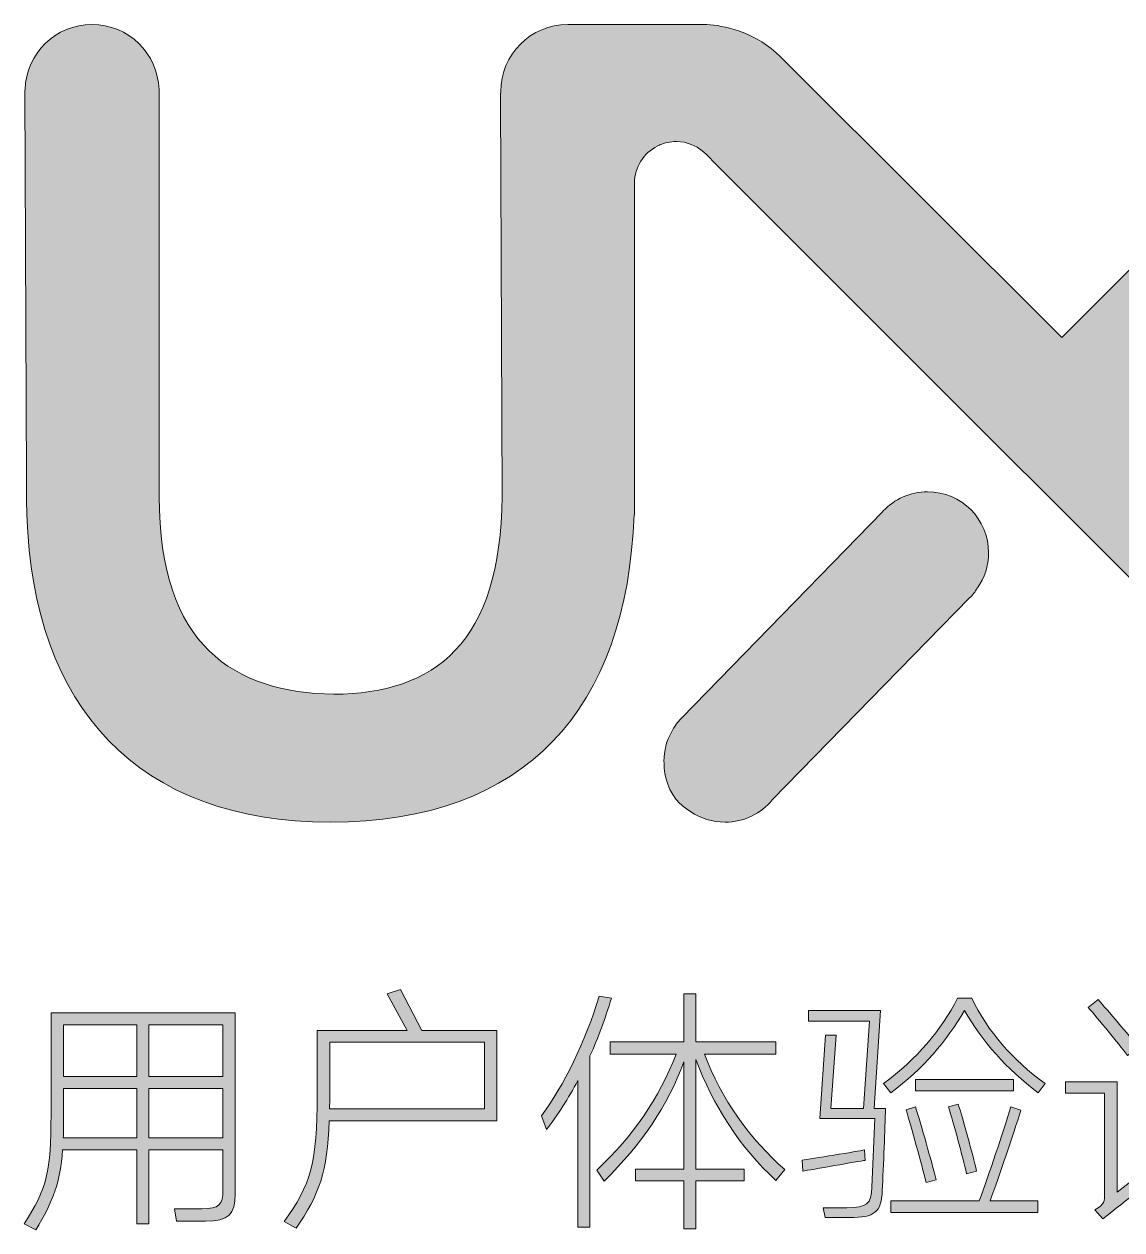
# Model space of a CAD drawing. Extents: x 96704 to 336282, y 34580 to 122302.
# Drawn here: x 206304 to 207234, y 65576 to 66597 of the extents above; entities that cross this region are included whole.
import ezdxf

# ---------------------------------------------------------------- set-up
doc = ezdxf.new("R2010")
doc.units = 0
doc.header["$LTSCALE"] = 1000
doc.header["$MEASUREMENT"] = 0
doc.layers.add('_U+56FE_U+5C42 1', color=7, linetype='Continuous')

# ---------------------------------------------------------------- blocks, each defined once
blk = doc.blocks.new('block 3')
at = {"layer": '_U+56FE_U+5C42 1'}
h = blk.add_hatch(color=251, dxfattribs=at)
h.dxf.hatch_style = 2
edge = h.paths.add_edge_path()
edge.add_spline(control_points=[(89.717, -160.533), (89.717, -160.533), (92.004, -160.533), (92.004, -160.533), (92.004, -160.533), (92.004, -163.29), (92.004, -163.29), (92.004, -163.29), (86.888, -163.29), (86.888, -163.29), (86.832, -164.828), (86.585, -165.545), (85.876, -166.565), (85.876, -166.565), (85.509, -166.358), (85.509, -166.358), (86.33, -165.242), (86.521, -164.541), (86.521, -162.493), (86.521, -162.493), (86.521, -160.533), (86.521, -160.533), (86.521, -160.533), (89.262, -160.533), (89.262, -160.533), (89.262, -160.533), (88.657, -159.409), (88.657, -159.409), (88.657, -159.409), (89.063, -159.282), (89.063, -159.282), (89.063, -159.282), (89.717, -160.533), (89.717, -160.533)], knot_values=[0, 0, 0, 0, 1, 1, 1, 2, 2, 2, 3, 3, 3, 4, 4, 4, 5, 5, 5, 6, 6, 6, 7, 7, 7, 8, 8, 8, 9, 9, 9, 10, 10, 10, 11, 11, 11, 11], degree=3, periodic=0)
edge = h.paths.add_edge_path()
edge.add_spline(control_points=[(86.896, -162.923), (86.896, -162.923), (91.621, -162.923), (91.621, -162.923), (91.621, -162.923), (91.621, -160.883), (91.621, -160.883), (91.621, -160.883), (86.904, -160.883), (86.904, -160.883), (86.904, -160.883), (86.904, -162.413), (86.904, -162.413), (86.904, -162.597), (86.904, -162.764), (86.896, -162.923)], knot_values=[0, 0, 0, 0, 1, 1, 1, 2, 2, 2, 3, 3, 3, 4, 4, 4, 5, 5, 5, 5], degree=3, periodic=0)
h = blk.add_hatch(color=251, dxfattribs=at)
h.dxf.hatch_style = 2
edge = h.paths.add_edge_path()
edge.add_spline(control_points=[(94.474, -162.055), (94.179, -162.605), (93.86, -163.107), (93.518, -163.545), (93.518, -163.545), (93.359, -163.13), (93.359, -163.13), (94.044, -162.23), (94.713, -160.851), (95.12, -159.481), (95.12, -159.481), (95.494, -159.545), (95.494, -159.545), (95.311, -160.15), (95.096, -160.748), (94.841, -161.306), (94.841, -161.306), (94.841, -166.525), (94.841, -166.525), (94.841, -166.525), (94.474, -166.525), (94.474, -166.525), (94.474, -166.525), (94.474, -162.055), (94.474, -162.055)], knot_values=[0, 0, 0, 0, 1, 1, 1, 2, 2, 2, 3, 3, 3, 4, 4, 4, 5, 5, 5, 6, 6, 6, 7, 7, 7, 8, 8, 8, 8], degree=3, periodic=0)
edge = h.paths.add_edge_path()
edge.add_spline(control_points=[(97.709, -165.115), (97.709, -165.115), (96.227, -165.115), (96.227, -165.115), (96.227, -165.115), (96.227, -164.764), (96.227, -164.764), (96.227, -164.764), (97.709, -164.764), (97.709, -164.764), (97.709, -164.764), (97.709, -161.481), (97.709, -161.481), (97.199, -162.844), (96.442, -163.975), (95.271, -165.123), (95.271, -165.123), (95.048, -164.788), (95.048, -164.788), (96.187, -163.728), (96.936, -162.612), (97.47, -161.25), (97.47, -161.25), (95.462, -161.25), (95.462, -161.25), (95.462, -161.25), (95.462, -160.875), (95.462, -160.875), (95.462, -160.875), (97.709, -160.875), (97.709, -160.875), (97.709, -160.875), (97.709, -159.409), (97.709, -159.409), (97.709, -159.409), (98.076, -159.409), (98.076, -159.409), (98.076, -159.409), (98.076, -160.875), (98.076, -160.875), (98.076, -160.875), (100.514, -160.875), (100.514, -160.875), (100.514, -160.875), (100.514, -161.25), (100.514, -161.25), (100.514, -161.25), (98.331, -161.25), (98.331, -161.25), (98.849, -162.612), (99.709, -163.832), (100.785, -164.772), (100.785, -164.772), (100.514, -165.107), (100.514, -165.107), (99.43, -164.111), (98.57, -162.78), (98.076, -161.409), (98.076, -161.409), (98.076, -164.764), (98.076, -164.764), (98.076, -164.764), (99.542, -164.764), (99.542, -164.764), (99.542, -164.764), (99.542, -165.115), (99.542, -165.115), (99.542, -165.115), (98.076, -165.115), (98.076, -165.115), (98.076, -165.115), (98.076, -166.581), (98.076, -166.581), (98.076, -166.581), (97.709, -166.581), (97.709, -166.581), (97.709, -166.581), (97.709, -165.115), (97.709, -165.115)], knot_values=[0, 0, 0, 0, 1, 1, 1, 2, 2, 2, 3, 3, 3, 4, 4, 4, 5, 5, 5, 6, 6, 6, 7, 7, 7, 8, 8, 8, 9, 9, 9, 10, 10, 10, 11, 11, 11, 12, 12, 12, 13, 13, 13, 14, 14, 14, 15, 15, 15, 16, 16, 16, 17, 17, 17, 18, 18, 18, 19, 19, 19, 20, 20, 20, 21, 21, 21, 22, 22, 22, 23, 23, 23, 24, 24, 24, 25, 25, 25, 26, 26, 26, 26], degree=3, periodic=0)
h = blk.add_hatch(color=251, dxfattribs=at)
h.dxf.hatch_style = 2
edge = h.paths.add_edge_path()
edge.add_spline(control_points=[(101.335, -164.82), (101.335, -164.82), (101.319, -164.485), (101.319, -164.485), (101.558, -164.453), (103.017, -164.214), (103.216, -164.174), (103.216, -164.174), (103.232, -164.493), (103.232, -164.493), (103.056, -164.517), (101.566, -164.78), (101.335, -164.82)], knot_values=[0, 0, 0, 0, 1, 1, 1, 2, 2, 2, 3, 3, 3, 4, 4, 4, 4], degree=3, periodic=0)
edge = h.paths.add_edge_path()
edge.add_spline(control_points=[(102.682, -165.935), (103.28, -165.935), (103.431, -165.824), (103.439, -165.306), (103.439, -165.306), (103.527, -163.218), (103.527, -163.218), (103.527, -163.218), (101.853, -163.218), (101.853, -163.218), (101.853, -163.218), (102.028, -160.676), (102.028, -160.676), (102.028, -160.676), (102.347, -160.676), (102.347, -160.676), (102.347, -160.676), (102.188, -162.907), (102.188, -162.907), (102.188, -162.907), (103.184, -162.907), (103.184, -162.907), (103.184, -162.907), (103.367, -160.246), (103.367, -160.246), (103.367, -160.246), (101.503, -160.246), (101.503, -160.246), (101.503, -160.246), (101.503, -159.919), (101.503, -159.919), (101.503, -159.919), (103.702, -159.919), (103.702, -159.919), (103.702, -159.919), (103.511, -162.907), (103.511, -162.907), (103.511, -162.907), (103.861, -162.907), (103.861, -162.907), (103.837, -163.505), (103.797, -164.652), (103.758, -165.417), (103.734, -166.079), (103.519, -166.238), (102.77, -166.238), (102.77, -166.238), (102.013, -166.238), (102.013, -166.238), (102.013, -166.238), (101.957, -165.935), (101.957, -165.935), (101.957, -165.935), (102.682, -165.935), (102.682, -165.935)], knot_values=[0, 0, 0, 0, 1, 1, 1, 2, 2, 2, 3, 3, 3, 4, 4, 4, 5, 5, 5, 6, 6, 6, 7, 7, 7, 8, 8, 8, 9, 9, 9, 10, 10, 10, 11, 11, 11, 12, 12, 12, 13, 13, 13, 14, 14, 14, 15, 15, 15, 16, 16, 16, 17, 17, 17, 18, 18, 18, 18], degree=3, periodic=0)
edge = h.paths.add_edge_path()
edge.add_spline(control_points=[(106.268, -159.919), (105.718, -160.86), (105.009, -161.688), (104.021, -162.429), (104.021, -162.429), (103.797, -162.15), (103.797, -162.15), (104.817, -161.393), (105.559, -160.525), (106.053, -159.545), (106.053, -159.545), (106.491, -159.545), (106.491, -159.545), (106.977, -160.565), (107.726, -161.417), (108.73, -162.15), (108.73, -162.15), (108.515, -162.429), (108.515, -162.429), (107.535, -161.696), (106.818, -160.867), (106.268, -159.919)], knot_values=[0, 0, 0, 0, 1, 1, 1, 2, 2, 2, 3, 3, 3, 4, 4, 4, 5, 5, 5, 6, 6, 6, 7, 7, 7, 7], degree=3, periodic=0)
edge = h.paths.add_edge_path()
edge.add_spline(control_points=[(107.049, -165.728), (107.049, -165.728), (108.507, -165.728), (108.507, -165.728), (108.507, -165.728), (108.507, -166.087), (108.507, -166.087), (108.507, -166.087), (104.021, -166.087), (104.021, -166.087), (104.021, -166.087), (104.021, -165.728), (104.021, -165.728), (104.021, -165.728), (106.714, -165.728), (106.714, -165.728), (107.017, -164.907), (107.431, -163.688), (107.678, -162.859), (107.678, -162.859), (107.989, -162.955), (107.989, -162.955), (107.742, -163.72), (107.336, -164.947), (107.049, -165.728)], knot_values=[0, 0, 0, 0, 1, 1, 1, 2, 2, 2, 3, 3, 3, 4, 4, 4, 5, 5, 5, 6, 6, 6, 7, 7, 7, 8, 8, 8, 8], degree=3, periodic=0)
edge = h.paths.add_edge_path()
edge.add_spline(control_points=[(104.483, -162.947), (104.483, -162.947), (104.77, -162.859), (104.77, -162.859), (104.945, -163.409), (105.256, -164.501), (105.399, -165.083), (105.399, -165.083), (105.096, -165.17), (105.096, -165.17), (104.953, -164.581), (104.642, -163.489), (104.483, -162.947)], knot_values=[0, 0, 0, 0, 1, 1, 1, 2, 2, 2, 3, 3, 3, 4, 4, 4, 4], degree=3, periodic=0)
h.paths.add_polyline_path([(104.77, -162.373), (104.77, -162.023), (107.766, -162.023), (107.766, -162.373)])
edge = h.paths.add_edge_path()
edge.add_spline(control_points=[(105.774, -162.859), (105.774, -162.859), (106.077, -162.78), (106.077, -162.78), (106.236, -163.266), (106.507, -164.278), (106.634, -164.82), (106.634, -164.82), (106.331, -164.899), (106.331, -164.899), (106.204, -164.358), (105.941, -163.369), (105.774, -162.859)], knot_values=[0, 0, 0, 0, 1, 1, 1, 2, 2, 2, 3, 3, 3, 4, 4, 4, 4], degree=3, periodic=0)
h = blk.add_hatch(color=251, dxfattribs=at)
h.dxf.hatch_style = 2
edge = h.paths.add_edge_path()
edge.add_spline(control_points=[(110.491, -166.278), (110.491, -166.278), (110.244, -165.999), (110.244, -165.999), (110.539, -165.848), (110.539, -165.704), (110.539, -165.537), (110.539, -165.537), (110.539, -162.445), (110.539, -162.445), (110.539, -162.445), (109.344, -162.445), (109.344, -162.445), (109.344, -162.445), (109.344, -162.095), (109.344, -162.095), (109.344, -162.095), (110.922, -162.095), (110.922, -162.095), (110.922, -162.095), (110.922, -165.465), (110.922, -165.465), (110.922, -165.465), (112.069, -164.565), (112.069, -164.565), (112.069, -164.565), (112.228, -164.899), (112.228, -164.899), (112.053, -165.035), (111.185, -165.72), (110.491, -166.278)], knot_values=[0, 0, 0, 0, 1, 1, 1, 2, 2, 2, 3, 3, 3, 4, 4, 4, 5, 5, 5, 6, 6, 6, 7, 7, 7, 8, 8, 8, 9, 9, 9, 10, 10, 10, 10], degree=3, periodic=0)
edge = h.paths.add_edge_path()
edge.add_spline(control_points=[(110.037, -159.824), (110.037, -159.824), (110.34, -159.584), (110.34, -159.584), (110.651, -159.927), (111.256, -160.644), (111.567, -161.035), (111.567, -161.035), (111.24, -161.29), (111.24, -161.29), (110.954, -160.907), (110.348, -160.182), (110.037, -159.824)], knot_values=[0, 0, 0, 0, 1, 1, 1, 2, 2, 2, 3, 3, 3, 4, 4, 4, 4], degree=3, periodic=0)
edge = h.paths.add_edge_path()
edge.add_spline(control_points=[(115.814, -162.732), (115.814, -162.732), (115.814, -163.075), (115.814, -163.075), (115.527, -163.84), (115.073, -164.501), (114.38, -165.075), (114.954, -165.473), (115.679, -165.808), (116.587, -166.119), (116.587, -166.119), (116.428, -166.485), (116.428, -166.485), (115.48, -166.143), (114.707, -165.752), (114.077, -165.298), (113.448, -165.752), (112.651, -166.151), (111.647, -166.517), (111.647, -166.517), (111.44, -166.174), (111.44, -166.174), (112.396, -165.84), (113.169, -165.473), (113.774, -165.059), (113.145, -164.533), (112.691, -163.927), (112.38, -163.218), (112.38, -163.218), (112.635, -163.067), (112.635, -163.067), (112.635, -163.067), (111.934, -163.067), (111.934, -163.067), (111.934, -163.067), (111.934, -162.732), (111.934, -162.732), (111.934, -162.732), (115.814, -162.732), (115.814, -162.732)], knot_values=[0, 0, 0, 0, 1, 1, 1, 2, 2, 2, 3, 3, 3, 4, 4, 4, 5, 5, 5, 6, 6, 6, 7, 7, 7, 8, 8, 8, 9, 9, 9, 10, 10, 10, 11, 11, 11, 12, 12, 12, 13, 13, 13, 13], degree=3, periodic=0)
edge = h.paths.add_edge_path()
edge.add_spline(control_points=[(115.679, -161.983), (115.161, -161.999), (114.97, -161.863), (114.97, -161.37), (114.97, -161.37), (114.97, -160.286), (114.97, -160.286), (114.97, -160.286), (113.185, -160.286), (113.185, -160.286), (113.185, -160.286), (113.185, -160.828), (113.185, -160.828), (113.185, -161.401), (112.882, -161.951), (112.093, -162.445), (112.093, -162.445), (111.83, -162.182), (111.83, -162.182), (112.595, -161.688), (112.818, -161.274), (112.818, -160.668), (112.818, -160.668), (112.818, -159.951), (112.818, -159.951), (112.818, -159.951), (115.344, -159.951), (115.344, -159.951), (115.344, -159.951), (115.344, -161.21), (115.344, -161.21), (115.344, -161.561), (115.464, -161.632), (115.838, -161.632), (115.838, -161.632), (116.555, -161.632), (116.555, -161.632), (116.555, -161.632), (116.516, -161.983), (116.516, -161.983), (116.516, -161.983), (115.679, -161.983), (115.679, -161.983)], knot_values=[0, 0, 0, 0, 1, 1, 1, 2, 2, 2, 3, 3, 3, 4, 4, 4, 5, 5, 5, 6, 6, 6, 7, 7, 7, 8, 8, 8, 9, 9, 9, 10, 10, 10, 11, 11, 11, 12, 12, 12, 13, 13, 13, 14, 14, 14, 14], degree=3, periodic=0)
edge = h.paths.add_edge_path()
edge.add_spline(control_points=[(114.069, -164.844), (114.731, -164.326), (115.153, -163.736), (115.4, -163.067), (115.4, -163.067), (112.723, -163.067), (112.723, -163.067), (113.025, -163.768), (113.456, -164.35), (114.069, -164.844)], knot_values=[0, 0, 0, 0, 1, 1, 1, 2, 2, 2, 3, 3, 3, 3], degree=3, periodic=0)
h = blk.add_hatch(color=251, dxfattribs=at)
h.dxf.hatch_style = 2
edge = h.paths.add_edge_path()
edge.add_spline(control_points=[(82.999, -165.967), (83.541, -165.967), (83.644, -165.848), (83.644, -165.394), (83.644, -165.394), (83.644, -164.174), (83.644, -164.174), (83.644, -164.174), (81.389, -164.174), (81.389, -164.174), (81.389, -164.174), (81.389, -166.429), (81.389, -166.429), (81.389, -166.429), (81.023, -166.429), (81.023, -166.429), (81.023, -166.429), (81.023, -164.174), (81.023, -164.174), (81.023, -164.174), (78.752, -164.174), (78.752, -164.174), (78.688, -165.147), (78.465, -165.752), (77.939, -166.613), (77.939, -166.613), (77.58, -166.429), (77.58, -166.429), (78.29, -165.346), (78.401, -164.82), (78.401, -163.099), (78.401, -163.099), (78.401, -159.991), (78.401, -159.991), (78.401, -159.991), (84.019, -159.991), (84.019, -159.991), (84.019, -159.991), (84.019, -165.513), (84.019, -165.513), (84.019, -166.151), (83.82, -166.342), (83.118, -166.342), (83.118, -166.342), (82.234, -166.342), (82.234, -166.342), (82.234, -166.342), (82.17, -165.967), (82.17, -165.967), (82.17, -165.967), (82.999, -165.967), (82.999, -165.967)], knot_values=[0, 0, 0, 0, 1, 1, 1, 2, 2, 2, 3, 3, 3, 4, 4, 4, 5, 5, 5, 6, 6, 6, 7, 7, 7, 8, 8, 8, 9, 9, 9, 10, 10, 10, 11, 11, 11, 12, 12, 12, 13, 13, 13, 14, 14, 14, 15, 15, 15, 16, 16, 16, 17, 17, 17, 17], degree=3, periodic=0)
edge = h.paths.add_edge_path()
edge.add_spline(control_points=[(78.776, -163.808), (78.776, -163.808), (81.023, -163.808), (81.023, -163.808), (81.023, -163.808), (81.023, -162.302), (81.023, -162.302), (81.023, -162.302), (78.784, -162.302), (78.784, -162.302), (78.784, -162.302), (78.784, -163.226), (78.784, -163.226), (78.784, -163.433), (78.784, -163.632), (78.776, -163.808)], knot_values=[0, 0, 0, 0, 1, 1, 1, 2, 2, 2, 3, 3, 3, 4, 4, 4, 5, 5, 5, 5], degree=3, periodic=0)
h.paths.add_polyline_path([(78.784, -161.935), (81.023, -161.935), (81.023, -160.357), (78.784, -160.357)])
h.paths.add_polyline_path([(81.389, -160.357), (81.389, -161.935), (83.644, -161.935), (83.644, -160.357)])
h.paths.add_polyline_path([(81.389, -163.808), (83.644, -163.808), (83.644, -162.302), (81.389, -162.302)])
at = {"layer": '_U+56FE_U+5C42 1', "lineweight": 0}
for points in [[(78.784, -161.935), (81.023, -161.935), (81.023, -160.357), (78.784, -160.357), (78.784, -161.935)], [(81.389, -160.357), (81.389, -161.935), (83.644, -161.935), (83.644, -160.357), (81.389, -160.357)], [(104.77, -162.373), (104.77, -162.023), (107.766, -162.023), (107.766, -162.373), (104.77, -162.373)], [(81.389, -163.808), (83.644, -163.808), (83.644, -162.302), (81.389, -162.302), (81.389, -163.808)]]:
    blk.add_lwpolyline(points, dxfattribs=at)
for points, knots in [([(89.717, -160.533), (89.717, -160.533), (92.004, -160.533), (92.004, -160.533), (92.004, -160.533), (92.004, -163.29), (92.004, -163.29), (92.004, -163.29), (86.888, -163.29), (86.888, -163.29), (86.832, -164.828), (86.585, -165.545), (85.876, -166.565), (85.876, -166.565), (85.509, -166.358), (85.509, -166.358), (86.33, -165.242), (86.521, -164.541), (86.521, -162.493), (86.521, -162.493), (86.521, -160.533), (86.521, -160.533), (86.521, -160.533), (89.262, -160.533), (89.262, -160.533), (89.262, -160.533), (88.657, -159.409), (88.657, -159.409), (88.657, -159.409), (89.063, -159.282), (89.063, -159.282), (89.063, -159.282), (89.717, -160.533), (89.717, -160.533)], [0, 0, 0, 0, 1, 1, 1, 2, 2, 2, 3, 3, 3, 4, 4, 4, 5, 5, 5, 6, 6, 6, 7, 7, 7, 8, 8, 8, 9, 9, 9, 10, 10, 10, 11, 11, 11, 11]), ([(94.474, -162.055), (94.179, -162.605), (93.86, -163.107), (93.518, -163.545), (93.518, -163.545), (93.359, -163.13), (93.359, -163.13), (94.044, -162.23), (94.713, -160.851), (95.12, -159.481), (95.12, -159.481), (95.494, -159.545), (95.494, -159.545), (95.311, -160.15), (95.096, -160.748), (94.841, -161.306), (94.841, -161.306), (94.841, -166.525), (94.841, -166.525), (94.841, -166.525), (94.474, -166.525), (94.474, -166.525), (94.474, -166.525), (94.474, -162.055), (94.474, -162.055)], [0, 0, 0, 0, 1, 1, 1, 2, 2, 2, 3, 3, 3, 4, 4, 4, 5, 5, 5, 6, 6, 6, 7, 7, 7, 8, 8, 8, 8]), ([(97.709, -165.115), (97.709, -165.115), (96.227, -165.115), (96.227, -165.115), (96.227, -165.115), (96.227, -164.764), (96.227, -164.764), (96.227, -164.764), (97.709, -164.764), (97.709, -164.764), (97.709, -164.764), (97.709, -161.481), (97.709, -161.481), (97.199, -162.844), (96.442, -163.975), (95.271, -165.123), (95.271, -165.123), (95.048, -164.788), (95.048, -164.788), (96.187, -163.728), (96.936, -162.612), (97.47, -161.25), (97.47, -161.25), (95.462, -161.25), (95.462, -161.25), (95.462, -161.25), (95.462, -160.875), (95.462, -160.875), (95.462, -160.875), (97.709, -160.875), (97.709, -160.875), (97.709, -160.875), (97.709, -159.409), (97.709, -159.409), (97.709, -159.409), (98.076, -159.409), (98.076, -159.409), (98.076, -159.409), (98.076, -160.875), (98.076, -160.875), (98.076, -160.875), (100.514, -160.875), (100.514, -160.875), (100.514, -160.875), (100.514, -161.25), (100.514, -161.25), (100.514, -161.25), (98.331, -161.25), (98.331, -161.25), (98.849, -162.612), (99.709, -163.832), (100.785, -164.772), (100.785, -164.772), (100.514, -165.107), (100.514, -165.107), (99.43, -164.111), (98.57, -162.78), (98.076, -161.409), (98.076, -161.409), (98.076, -164.764), (98.076, -164.764), (98.076, -164.764), (99.542, -164.764), (99.542, -164.764), (99.542, -164.764), (99.542, -165.115), (99.542, -165.115), (99.542, -165.115), (98.076, -165.115), (98.076, -165.115), (98.076, -165.115), (98.076, -166.581), (98.076, -166.581), (98.076, -166.581), (97.709, -166.581), (97.709, -166.581), (97.709, -166.581), (97.709, -165.115), (97.709, -165.115)], [0, 0, 0, 0, 1, 1, 1, 2, 2, 2, 3, 3, 3, 4, 4, 4, 5, 5, 5, 6, 6, 6, 7, 7, 7, 8, 8, 8, 9, 9, 9, 10, 10, 10, 11, 11, 11, 12, 12, 12, 13, 13, 13, 14, 14, 14, 15, 15, 15, 16, 16, 16, 17, 17, 17, 18, 18, 18, 19, 19, 19, 20, 20, 20, 21, 21, 21, 22, 22, 22, 23, 23, 23, 24, 24, 24, 25, 25, 25, 26, 26, 26, 26]), ([(106.268, -159.919), (105.718, -160.86), (105.009, -161.688), (104.021, -162.429), (104.021, -162.429), (103.797, -162.15), (103.797, -162.15), (104.817, -161.393), (105.559, -160.525), (106.053, -159.545), (106.053, -159.545), (106.491, -159.545), (106.491, -159.545), (106.977, -160.565), (107.726, -161.417), (108.73, -162.15), (108.73, -162.15), (108.515, -162.429), (108.515, -162.429), (107.535, -161.696), (106.818, -160.867), (106.268, -159.919)], [0, 0, 0, 0, 1, 1, 1, 2, 2, 2, 3, 3, 3, 4, 4, 4, 5, 5, 5, 6, 6, 6, 7, 7, 7, 7]), ([(110.037, -159.824), (110.037, -159.824), (110.34, -159.584), (110.34, -159.584), (110.651, -159.927), (111.256, -160.644), (111.567, -161.035), (111.567, -161.035), (111.24, -161.29), (111.24, -161.29), (110.954, -160.907), (110.348, -160.182), (110.037, -159.824)], [0, 0, 0, 0, 1, 1, 1, 2, 2, 2, 3, 3, 3, 4, 4, 4, 4]), ([(82.999, -165.967), (83.541, -165.967), (83.644, -165.848), (83.644, -165.394), (83.644, -165.394), (83.644, -164.174), (83.644, -164.174), (83.644, -164.174), (81.389, -164.174), (81.389, -164.174), (81.389, -164.174), (81.389, -166.429), (81.389, -166.429), (81.389, -166.429), (81.023, -166.429), (81.023, -166.429), (81.023, -166.429), (81.023, -164.174), (81.023, -164.174), (81.023, -164.174), (78.752, -164.174), (78.752, -164.174), (78.688, -165.147), (78.465, -165.752), (77.939, -166.613), (77.939, -166.613), (77.58, -166.429), (77.58, -166.429), (78.29, -165.346), (78.401, -164.82), (78.401, -163.099), (78.401, -163.099), (78.401, -159.991), (78.401, -159.991), (78.401, -159.991), (84.019, -159.991), (84.019, -159.991), (84.019, -159.991), (84.019, -165.513), (84.019, -165.513), (84.019, -166.151), (83.82, -166.342), (83.118, -166.342), (83.118, -166.342), (82.234, -166.342), (82.234, -166.342), (82.234, -166.342), (82.17, -165.967), (82.17, -165.967), (82.17, -165.967), (82.999, -165.967), (82.999, -165.967)], [0, 0, 0, 0, 1, 1, 1, 2, 2, 2, 3, 3, 3, 4, 4, 4, 5, 5, 5, 6, 6, 6, 7, 7, 7, 8, 8, 8, 9, 9, 9, 10, 10, 10, 11, 11, 11, 12, 12, 12, 13, 13, 13, 14, 14, 14, 15, 15, 15, 16, 16, 16, 17, 17, 17, 17]), ([(102.682, -165.935), (103.28, -165.935), (103.431, -165.824), (103.439, -165.306), (103.439, -165.306), (103.527, -163.218), (103.527, -163.218), (103.527, -163.218), (101.853, -163.218), (101.853, -163.218), (101.853, -163.218), (102.028, -160.676), (102.028, -160.676), (102.028, -160.676), (102.347, -160.676), (102.347, -160.676), (102.347, -160.676), (102.188, -162.907), (102.188, -162.907), (102.188, -162.907), (103.184, -162.907), (103.184, -162.907), (103.184, -162.907), (103.367, -160.246), (103.367, -160.246), (103.367, -160.246), (101.503, -160.246), (101.503, -160.246), (101.503, -160.246), (101.503, -159.919), (101.503, -159.919), (101.503, -159.919), (103.702, -159.919), (103.702, -159.919), (103.702, -159.919), (103.511, -162.907), (103.511, -162.907), (103.511, -162.907), (103.861, -162.907), (103.861, -162.907), (103.837, -163.505), (103.797, -164.652), (103.758, -165.417), (103.734, -166.079), (103.519, -166.238), (102.77, -166.238), (102.77, -166.238), (102.013, -166.238), (102.013, -166.238), (102.013, -166.238), (101.957, -165.935), (101.957, -165.935), (101.957, -165.935), (102.682, -165.935), (102.682, -165.935)], [0, 0, 0, 0, 1, 1, 1, 2, 2, 2, 3, 3, 3, 4, 4, 4, 5, 5, 5, 6, 6, 6, 7, 7, 7, 8, 8, 8, 9, 9, 9, 10, 10, 10, 11, 11, 11, 12, 12, 12, 13, 13, 13, 14, 14, 14, 15, 15, 15, 16, 16, 16, 17, 17, 17, 18, 18, 18, 18]), ([(86.896, -162.923), (86.896, -162.923), (91.621, -162.923), (91.621, -162.923), (91.621, -162.923), (91.621, -160.883), (91.621, -160.883), (91.621, -160.883), (86.904, -160.883), (86.904, -160.883), (86.904, -160.883), (86.904, -162.413), (86.904, -162.413), (86.904, -162.597), (86.904, -162.764), (86.896, -162.923)], [0, 0, 0, 0, 1, 1, 1, 2, 2, 2, 3, 3, 3, 4, 4, 4, 5, 5, 5, 5]), ([(110.491, -166.278), (110.491, -166.278), (110.244, -165.999), (110.244, -165.999), (110.539, -165.848), (110.539, -165.704), (110.539, -165.537), (110.539, -165.537), (110.539, -162.445), (110.539, -162.445), (110.539, -162.445), (109.344, -162.445), (109.344, -162.445), (109.344, -162.445), (109.344, -162.095), (109.344, -162.095), (109.344, -162.095), (110.922, -162.095), (110.922, -162.095), (110.922, -162.095), (110.922, -165.465), (110.922, -165.465), (110.922, -165.465), (112.069, -164.565), (112.069, -164.565), (112.069, -164.565), (112.228, -164.899), (112.228, -164.899), (112.053, -165.035), (111.185, -165.72), (110.491, -166.278)], [0, 0, 0, 0, 1, 1, 1, 2, 2, 2, 3, 3, 3, 4, 4, 4, 5, 5, 5, 6, 6, 6, 7, 7, 7, 8, 8, 8, 9, 9, 9, 10, 10, 10, 10]), ([(78.776, -163.808), (78.776, -163.808), (81.023, -163.808), (81.023, -163.808), (81.023, -163.808), (81.023, -162.302), (81.023, -162.302), (81.023, -162.302), (78.784, -162.302), (78.784, -162.302), (78.784, -162.302), (78.784, -163.226), (78.784, -163.226), (78.784, -163.433), (78.784, -163.632), (78.776, -163.808)], [0, 0, 0, 0, 1, 1, 1, 2, 2, 2, 3, 3, 3, 4, 4, 4, 5, 5, 5, 5]), ([(107.049, -165.728), (107.049, -165.728), (108.507, -165.728), (108.507, -165.728), (108.507, -165.728), (108.507, -166.087), (108.507, -166.087), (108.507, -166.087), (104.021, -166.087), (104.021, -166.087), (104.021, -166.087), (104.021, -165.728), (104.021, -165.728), (104.021, -165.728), (106.714, -165.728), (106.714, -165.728), (107.017, -164.907), (107.431, -163.688), (107.678, -162.859), (107.678, -162.859), (107.989, -162.955), (107.989, -162.955), (107.742, -163.72), (107.336, -164.947), (107.049, -165.728)], [0, 0, 0, 0, 1, 1, 1, 2, 2, 2, 3, 3, 3, 4, 4, 4, 5, 5, 5, 6, 6, 6, 7, 7, 7, 8, 8, 8, 8]), ([(104.483, -162.947), (104.483, -162.947), (104.77, -162.859), (104.77, -162.859), (104.945, -163.409), (105.256, -164.501), (105.399, -165.083), (105.399, -165.083), (105.096, -165.17), (105.096, -165.17), (104.953, -164.581), (104.642, -163.489), (104.483, -162.947)], [0, 0, 0, 0, 1, 1, 1, 2, 2, 2, 3, 3, 3, 4, 4, 4, 4]), ([(105.774, -162.859), (105.774, -162.859), (106.077, -162.78), (106.077, -162.78), (106.236, -163.266), (106.507, -164.278), (106.634, -164.82), (106.634, -164.82), (106.331, -164.899), (106.331, -164.899), (106.204, -164.358), (105.941, -163.369), (105.774, -162.859)], [0, 0, 0, 0, 1, 1, 1, 2, 2, 2, 3, 3, 3, 4, 4, 4, 4]), ([(101.335, -164.82), (101.335, -164.82), (101.319, -164.485), (101.319, -164.485), (101.558, -164.453), (103.017, -164.214), (103.216, -164.174), (103.216, -164.174), (103.232, -164.493), (103.232, -164.493), (103.056, -164.517), (101.566, -164.78), (101.335, -164.82)], [0, 0, 0, 0, 1, 1, 1, 2, 2, 2, 3, 3, 3, 4, 4, 4, 4])]:
    blk.add_open_spline(points, degree=3, knots=knots, dxfattribs=at)

msp = doc.modelspace()

# ---------------------------------------------------------------- hatches: boundary and pattern name
at = {"layer": '_U+56FE_U+5C42 1'}
h = msp.add_hatch(color=256, dxfattribs=at)
h.dxf.hatch_style = 2
edge = h.paths.add_edge_path()
edge.add_spline(control_points=[(207806.6, 66403.9), (207793, 66443.6), (207773.2, 66477.4), (207747, 66505.3), (207720.7, 66533.1), (207688.3, 66554.5), (207649.5, 66569.4), (207611.6, 66584), (207543.7, 66596.7), (207488.2, 66597.3), (207487.9, 66597.3), (207487.6, 66597.3), (207487.2, 66597.3), (207487, 66597.3), (207486.8, 66597.3), (207486.6, 66597.3), (207485.9, 66597.3), (207485.2, 66597.3), (207484.6, 66597.3), (207484.6, 66597.3), (207484.6, 66597.2), (207484.6, 66597.2), (207461.2, 66596.5), (207440, 66587.5), (207423.7, 66573), (207423.2, 66572.7), (207422.7, 66572.4), (207422.3, 66572), (207422.3, 66572), (207420.1, 66569.7), (207420.1, 66569.7), (207419.8, 66569.5), (207419.6, 66569.3), (207419.3, 66569), (207419.3, 66569), (207182.6, 66331.9), (207182.6, 66331.9), (207182.6, 66331.9), (206948.7, 66565.4), (206948.7, 66565.4), (206947.7, 66566.3), (206946.7, 66567.3), (206945.6, 66568.5), (206943.9, 66570.3), (206942.2, 66571.9), (206940.5, 66573.4), (206920, 66591.4), (206896.3, 66596), (206882.2, 66597), (206882.2, 66597), (206880.5, 66597), (206880.5, 66597), (206880.2, 66597), (206880, 66597), (206879.7, 66597), (206879.7, 66597), (206878.2, 66597), (206878.2, 66597), (206876.3, 66597.1), (206875.2, 66597), (206875.2, 66597), (206875.2, 66597), (206875.2, 66597), (206875.2, 66597), (206875.2, 66597), (206764.9, 66597), (206764.9, 66597), (206764.7, 66597), (206764.6, 66597), (206764.5, 66597), (206764.4, 66597), (206764.4, 66597), (206764.4, 66597), (206733, 66597), (206707.6, 66571.6), (206707.6, 66540.2), (206707.6, 66540.1), (206707.6, 66540), (206707.6, 66539.9), (206707.4, 66538.2), (206707.3, 66536.4), (206707.3, 66534.7), (206707.3, 66534.7), (206708.7, 66197.3), (206708.7, 66197.3), (206707.9, 66072.7), (206651.6, 66030.3), (206566.2, 66029.7), (206481.8, 66031.4), (206418.4, 66070.4), (206418.4, 66197.3), (206418.4, 66197.3), (206418.4, 66211.2), (206418.4, 66211.2), (206418.4, 66211.2), (206418.4, 66540.4), (206418.4, 66540.4), (206418.4, 66540.8), (206418.3, 66541.3), (206418.3, 66541.8), (206417.4, 66572.4), (206392.4, 66597), (206361.6, 66597), (206330.8, 66597), (206305.7, 66572.4), (206304.9, 66541.8), (206304.8, 66541.3), (206304.8, 66540.8), (206304.8, 66540.4), (206304.8, 66540.4), (206304.8, 66540.2), (206304.8, 66540.2), (206304.8, 66540.2), (206304.8, 66540.2), (206304.8, 66540.2), (206304.8, 66540.1), (206304.8, 66540.1), (206304.8, 66540.1), (206304.8, 66540.1), (206306.2, 66211.2), (206306.2, 66211.2), (206306.2, 66211.2), (206306.1, 66211.2), (206306.1, 66211.2), (206306.1, 66211.2), (206306.1, 66197.3), (206306.1, 66197.3), (206306.1, 66193.7), (206306.2, 66190.2), (206306.3, 66186.7), (206306.3, 66186.7), (206306.3, 66181.7), (206306.3, 66181.7), (206306.3, 66181.7), (206306.4, 66181.7), (206306.4, 66181.7), (206311.6, 66018.6), (206400.6, 65921.4), (206563.3, 65921.4), (206728.9, 65921.4), (206814.6, 66017.4), (206820.5, 66181.7), (206820.5, 66181.7), (206820.9, 66181.7), (206820.9, 66181.7), (206820.9, 66181.7), (206820.9, 66200.2), (206820.9, 66200.2), (206820.9, 66200.2), (206820.9, 66211.2), (206820.9, 66211.2), (206820.9, 66211.2), (206820.9, 66461.5), (206820.9, 66461.5), (206820.9, 66461.5), (206821, 66461.4), (206821, 66461.4), (206821, 66461.9), (206820.9, 66462.3), (206820.9, 66462.7), (206820.9, 66476.4), (206828.7, 66488.1), (206840.1, 66493.9), (206840.7, 66494.3), (206841.4, 66494.6), (206842.1, 66494.9), (206842.2, 66494.9), (206842.3, 66495), (206842.4, 66495), (206846.4, 66496.8), (206851.1, 66497.9), (206856.5, 66497.9), (206874.5, 66497.9), (206886.2, 66482.3), (206886.2, 66482.3), (206886.2, 66482.3), (207417.3, 65951.2), (207417.3, 65951.2), (207417.9, 65950.7), (207418.5, 65950.3), (207419.1, 65949.9), (207435.4, 65933.3), (207457.7, 65922.8), (207482.5, 65921.6), (207482.5, 65921.6), (207482.5, 65921.4), (207482.5, 65921.4), (207538.2, 65920.6), (207600.9, 65930.8), (207641, 65944.8), (207681.1, 65958.8), (207714.9, 65984), (207742.4, 66012.2), (207770, 66040.4), (207791, 66076), (207805.3, 66118.9), (207819.7, 66161.8), (207826.9, 66212), (207826.9, 66269.5), (207826.9, 66319.4), (207820.1, 66364.2), (207806.6, 66403.9)], knot_values=[0, 0, 0, 0, 1, 1, 1, 2, 2, 2, 3, 3, 3, 4, 4, 4, 5, 5, 5, 6, 6, 6, 7, 7, 7, 8, 8, 8, 9, 9, 9, 10, 10, 10, 11, 11, 11, 12, 12, 12, 13, 13, 13, 14, 14, 14, 15, 15, 15, 16, 16, 16, 17, 17, 17, 18, 18, 18, 19, 19, 19, 20, 20, 20, 21, 21, 21, 22, 22, 22, 23, 23, 23, 24, 24, 24, 25, 25, 25, 26, 26, 26, 27, 27, 27, 28, 28, 28, 29, 29, 29, 30, 30, 30, 31, 31, 31, 32, 32, 32, 33, 33, 33, 34, 34, 34, 35, 35, 35, 36, 36, 36, 37, 37, 37, 38, 38, 38, 39, 39, 39, 40, 40, 40, 41, 41, 41, 42, 42, 42, 43, 43, 43, 44, 44, 44, 45, 45, 45, 46, 46, 46, 47, 47, 47, 48, 48, 48, 49, 49, 49, 50, 50, 50, 51, 51, 51, 52, 52, 52, 53, 53, 53, 54, 54, 54, 55, 55, 55, 56, 56, 56, 57, 57, 57, 58, 58, 58, 59, 59, 59, 60, 60, 60, 61, 61, 61, 62, 62, 62, 63, 63, 63, 64, 64, 64, 65, 65, 65, 66, 66, 66, 67, 67, 67, 67], degree=3, periodic=0)
edge = h.paths.add_edge_path()
edge.add_spline(control_points=[(207570.6, 66044), (207561.4, 66041.8), (207547.4, 66038.9), (207529.2, 66036.9), (207528.7, 66036.8), (207528.2, 66036.7), (207527.7, 66036.7), (207527.2, 66036.7), (207526.9, 66036.6), (207526.4, 66036.6), (207526.4, 66036.6), (207526.5, 66036.6), (207526.5, 66036.6), (207523.8, 66036.4), (207521.2, 66036.2), (207518.5, 66036.2), (207493.8, 66036.2), (207471.4, 66045.7), (207454.5, 66061), (207454.4, 66060.9), (207454.3, 66060.8), (207454.2, 66060.9), (207453.2, 66061.6), (207433.1, 66081.9), (207425.7, 66089.3), (207425.7, 66089.3), (207425.7, 66089.3), (207425.6, 66089.3), (207425.6, 66089.3), (207255.5, 66259.1), (207255.5, 66259.1), (207255.5, 66259.1), (207450.2, 66453.8), (207450.2, 66453.8), (207450.2, 66453.7), (207450.2, 66453.7), (207450.2, 66453.7), (207451.8, 66455.3), (207453.4, 66456.7), (207455, 66458.2), (207456.7, 66459.6), (207458.4, 66461), (207460.1, 66462.4), (207460.7, 66462.8), (207461.3, 66463.3), (207461.9, 66463.7), (207463.6, 66465), (207465.4, 66466.2), (207467.2, 66467.3), (207467.9, 66467.8), (207468.6, 66468.3), (207469.4, 66468.7), (207471.1, 66469.8), (207472.9, 66470.8), (207474.7, 66471.7), (207475.6, 66472.2), (207476.5, 66472.6), (207477.5, 66473.1), (207479.2, 66473.9), (207480.9, 66474.7), (207482.6, 66475.4), (207483.8, 66475.8), (207484.9, 66476.2), (207486.1, 66476.7), (207487.7, 66477.3), (207489.4, 66477.8), (207491, 66478.3), (207492.4, 66478.8), (207493.9, 66479.1), (207495.4, 66479.5), (207496.8, 66479.9), (207498.3, 66480.3), (207499.8, 66480.6), (207501.7, 66480.9), (207503.5, 66481.2), (207505.4, 66481.4), (207506.6, 66481.6), (207507.8, 66481.8), (207509, 66481.9), (207512.1, 66482.2), (207515.3, 66482.4), (207518.5, 66482.4), (207520.1, 66482.4), (207521.6, 66482.4), (207523.1, 66482.3), (207526.8, 66482), (207530.4, 66481.6), (207533.9, 66481.2), (207534.7, 66481.1), (207535.4, 66481), (207536.1, 66481), (207538.1, 66480.7), (207540, 66480.4), (207542, 66480.1), (207545.5, 66479.6), (207548.8, 66479.1), (207551.9, 66478.5), (207552.9, 66478.4), (207553.9, 66478.2), (207554.9, 66478), (207556.9, 66477.6), (207558.8, 66477.3), (207560.6, 66476.9), (207665.1, 66454.7), (207724.3, 66376.6), (207724.3, 66262.9), (207724.3, 66153.2), (207668.6, 66071.2), (207570.6, 66044)], knot_values=[0, 0, 0, 0, 1, 1, 1, 2, 2, 2, 3, 3, 3, 4, 4, 4, 5, 5, 5, 6, 6, 6, 7, 7, 7, 8, 8, 8, 9, 9, 9, 10, 10, 10, 11, 11, 11, 12, 12, 12, 13, 13, 13, 14, 14, 14, 15, 15, 15, 16, 16, 16, 17, 17, 17, 18, 18, 18, 19, 19, 19, 20, 20, 20, 21, 21, 21, 22, 22, 22, 23, 23, 23, 24, 24, 24, 25, 25, 25, 26, 26, 26, 27, 27, 27, 28, 28, 28, 29, 29, 29, 30, 30, 30, 31, 31, 31, 32, 32, 32, 33, 33, 33, 34, 34, 34, 35, 35, 35, 36, 36, 36, 36], degree=3, periodic=0)
h = msp.add_hatch(color=30, dxfattribs=at)
h.dxf.hatch_style = 2
edge = h.paths.add_edge_path()
edge.add_spline(control_points=[(207111.2, 66119.8), (207117.2, 66128.2), (207120.7, 66138.5), (207120.7, 66149.6), (207120.7, 66178.1), (207097.6, 66201.2), (207069, 66201.2), (207054.2, 66201.2), (207040.9, 66194.9), (207031.5, 66185), (207031.3, 66184.8), (207031.2, 66184.7), (207031.1, 66184.6), (207031.1, 66184.6), (206860.6, 66009.4), (206860.6, 66009.4), (206857.2, 66006.1), (206854.4, 66002.1), (206852.1, 65997.7), (206848.1, 65990.4), (206845.8, 65981.9), (206845.8, 65973), (206845.8, 65972.6), (206845.8, 65972.2), (206845.9, 65971.9), (206845.8, 65959.4), (206849.8, 65946.8), (206859.3, 65937.3), (206862.1, 65934.5), (206865.3, 65932.2), (206868.6, 65930.2), (206876.9, 65924.6), (206886.8, 65921.4), (206897.5, 65921.4), (206913.6, 65921.4), (206928.1, 65928.8), (206937.5, 65940.3), (206937.5, 65940.3), (207104.6, 66111.3), (207104.6, 66111.3), (207107.1, 66113.7), (207109.2, 66116.6), (207111.2, 66119.8)], knot_values=[0, 0, 0, 0, 1, 1, 1, 2, 2, 2, 3, 3, 3, 4, 4, 4, 5, 5, 5, 6, 6, 6, 7, 7, 7, 8, 8, 8, 9, 9, 9, 10, 10, 10, 11, 11, 11, 12, 12, 12, 13, 13, 13, 14, 14, 14, 14], degree=3, periodic=0)

# ---------------------------------------------------------------- linework, layer by layer
at = {"layer": '_U+56FE_U+5C42 1', "lineweight": 0}
for points, knots in [([(207806.6, 66403.9), (207793, 66443.6), (207773.2, 66477.4), (207747, 66505.3), (207720.7, 66533.1), (207688.3, 66554.5), (207649.5, 66569.4), (207611.6, 66584), (207543.7, 66596.7), (207488.2, 66597.3), (207487.9, 66597.3), (207487.6, 66597.3), (207487.2, 66597.3), (207487, 66597.3), (207486.8, 66597.3), (207486.6, 66597.3), (207485.9, 66597.3), (207485.2, 66597.3), (207484.6, 66597.3), (207484.6, 66597.3), (207484.6, 66597.2), (207484.6, 66597.2), (207461.2, 66596.5), (207440, 66587.5), (207423.7, 66573), (207423.2, 66572.7), (207422.7, 66572.4), (207422.3, 66572), (207422.3, 66572), (207420.1, 66569.7), (207420.1, 66569.7), (207419.8, 66569.5), (207419.6, 66569.3), (207419.3, 66569), (207419.3, 66569), (207182.6, 66331.9), (207182.6, 66331.9), (207182.6, 66331.9), (206948.7, 66565.4), (206948.7, 66565.4), (206947.7, 66566.3), (206946.7, 66567.3), (206945.6, 66568.5), (206943.9, 66570.3), (206942.2, 66571.9), (206940.5, 66573.4), (206920, 66591.4), (206896.3, 66596), (206882.2, 66597), (206882.2, 66597), (206880.5, 66597), (206880.5, 66597), (206880.2, 66597), (206880, 66597), (206879.7, 66597), (206879.7, 66597), (206878.2, 66597), (206878.2, 66597), (206876.3, 66597.1), (206875.2, 66597), (206875.2, 66597), (206875.2, 66597), (206875.2, 66597), (206875.2, 66597), (206875.2, 66597), (206764.9, 66597), (206764.9, 66597), (206764.7, 66597), (206764.6, 66597), (206764.5, 66597), (206764.4, 66597), (206764.4, 66597), (206764.4, 66597), (206733, 66597), (206707.6, 66571.6), (206707.6, 66540.2), (206707.6, 66540.1), (206707.6, 66540), (206707.6, 66539.9), (206707.4, 66538.2), (206707.3, 66536.4), (206707.3, 66534.7), (206707.3, 66534.7), (206708.7, 66197.3), (206708.7, 66197.3), (206707.9, 66072.7), (206651.6, 66030.3), (206566.2, 66029.7), (206481.8, 66031.4), (206418.4, 66070.4), (206418.4, 66197.3), (206418.4, 66197.3), (206418.4, 66211.2), (206418.4, 66211.2), (206418.4, 66211.2), (206418.4, 66540.4), (206418.4, 66540.4), (206418.4, 66540.8), (206418.3, 66541.3), (206418.3, 66541.8), (206417.4, 66572.4), (206392.4, 66597), (206361.6, 66597), (206330.8, 66597), (206305.7, 66572.4), (206304.9, 66541.8), (206304.8, 66541.3), (206304.8, 66540.8), (206304.8, 66540.4), (206304.8, 66540.4), (206304.8, 66540.2), (206304.8, 66540.2), (206304.8, 66540.2), (206304.8, 66540.2), (206304.8, 66540.2), (206304.8, 66540.1), (206304.8, 66540.1), (206304.8, 66540.1), (206304.8, 66540.1), (206306.2, 66211.2), (206306.2, 66211.2), (206306.2, 66211.2), (206306.1, 66211.2), (206306.1, 66211.2), (206306.1, 66211.2), (206306.1, 66197.3), (206306.1, 66197.3), (206306.1, 66193.7), (206306.2, 66190.2), (206306.3, 66186.7), (206306.3, 66186.7), (206306.3, 66181.7), (206306.3, 66181.7), (206306.3, 66181.7), (206306.4, 66181.7), (206306.4, 66181.7), (206311.6, 66018.6), (206400.6, 65921.4), (206563.3, 65921.4), (206728.9, 65921.4), (206814.6, 66017.4), (206820.5, 66181.7), (206820.5, 66181.7), (206820.9, 66181.7), (206820.9, 66181.7), (206820.9, 66181.7), (206820.9, 66200.2), (206820.9, 66200.2), (206820.9, 66200.2), (206820.9, 66211.2), (206820.9, 66211.2), (206820.9, 66211.2), (206820.9, 66461.5), (206820.9, 66461.5), (206820.9, 66461.5), (206821, 66461.4), (206821, 66461.4), (206821, 66461.9), (206820.9, 66462.3), (206820.9, 66462.7), (206820.9, 66476.4), (206828.7, 66488.1), (206840.1, 66493.9), (206840.7, 66494.3), (206841.4, 66494.6), (206842.1, 66494.9), (206842.2, 66494.9), (206842.3, 66495), (206842.4, 66495), (206846.4, 66496.8), (206851.1, 66497.9), (206856.5, 66497.9), (206874.5, 66497.9), (206886.2, 66482.3), (206886.2, 66482.3), (206886.2, 66482.3), (207417.3, 65951.2), (207417.3, 65951.2), (207417.9, 65950.7), (207418.5, 65950.3), (207419.1, 65949.9), (207435.4, 65933.3), (207457.7, 65922.8), (207482.5, 65921.6), (207482.5, 65921.6), (207482.5, 65921.4), (207482.5, 65921.4), (207538.2, 65920.6), (207600.9, 65930.8), (207641, 65944.8), (207681.1, 65958.8), (207714.9, 65984), (207742.4, 66012.2), (207770, 66040.4), (207791, 66076), (207805.3, 66118.9), (207819.7, 66161.8), (207826.9, 66212), (207826.9, 66269.5), (207826.9, 66319.4), (207820.1, 66364.2), (207806.6, 66403.9)], [0, 0, 0, 0, 1, 1, 1, 2, 2, 2, 3, 3, 3, 4, 4, 4, 5, 5, 5, 6, 6, 6, 7, 7, 7, 8, 8, 8, 9, 9, 9, 10, 10, 10, 11, 11, 11, 12, 12, 12, 13, 13, 13, 14, 14, 14, 15, 15, 15, 16, 16, 16, 17, 17, 17, 18, 18, 18, 19, 19, 19, 20, 20, 20, 21, 21, 21, 22, 22, 22, 23, 23, 23, 24, 24, 24, 25, 25, 25, 26, 26, 26, 27, 27, 27, 28, 28, 28, 29, 29, 29, 30, 30, 30, 31, 31, 31, 32, 32, 32, 33, 33, 33, 34, 34, 34, 35, 35, 35, 36, 36, 36, 37, 37, 37, 38, 38, 38, 39, 39, 39, 40, 40, 40, 41, 41, 41, 42, 42, 42, 43, 43, 43, 44, 44, 44, 45, 45, 45, 46, 46, 46, 47, 47, 47, 48, 48, 48, 49, 49, 49, 50, 50, 50, 51, 51, 51, 52, 52, 52, 53, 53, 53, 54, 54, 54, 55, 55, 55, 56, 56, 56, 57, 57, 57, 58, 58, 58, 59, 59, 59, 60, 60, 60, 61, 61, 61, 62, 62, 62, 63, 63, 63, 64, 64, 64, 65, 65, 65, 66, 66, 66, 67, 67, 67, 67]), ([(207111.2, 66119.8), (207117.2, 66128.2), (207120.7, 66138.5), (207120.7, 66149.6), (207120.7, 66178.1), (207097.6, 66201.2), (207069, 66201.2), (207054.2, 66201.2), (207040.9, 66194.9), (207031.5, 66185), (207031.3, 66184.8), (207031.2, 66184.7), (207031.1, 66184.6), (207031.1, 66184.6), (206860.6, 66009.4), (206860.6, 66009.4), (206857.2, 66006.1), (206854.4, 66002.1), (206852.1, 65997.7), (206848.1, 65990.4), (206845.8, 65981.9), (206845.8, 65973), (206845.8, 65972.6), (206845.8, 65972.2), (206845.9, 65971.9), (206845.8, 65959.4), (206849.8, 65946.8), (206859.3, 65937.3), (206862.1, 65934.5), (206865.3, 65932.2), (206868.6, 65930.2), (206876.9, 65924.6), (206886.8, 65921.4), (206897.5, 65921.4), (206913.6, 65921.4), (206928.1, 65928.8), (206937.5, 65940.3), (206937.5, 65940.3), (207104.6, 66111.3), (207104.6, 66111.3), (207107.1, 66113.7), (207109.2, 66116.6), (207111.2, 66119.8)], [0, 0, 0, 0, 1, 1, 1, 2, 2, 2, 3, 3, 3, 4, 4, 4, 5, 5, 5, 6, 6, 6, 7, 7, 7, 8, 8, 8, 9, 9, 9, 10, 10, 10, 11, 11, 11, 12, 12, 12, 13, 13, 13, 14, 14, 14, 14])]:
    msp.add_open_spline(points, degree=3, knots=knots, dxfattribs=at)

# ---------------------------------------------------------------- block references
at = {"layer": '_U+56FE_U+5C42 1', "xscale": 27.75538442231212, "yscale": 27.75538442231212, "zscale": 27.75538442231212}
msp.add_blockref('block 3', (204150.8, 70200.5), dxfattribs=at)

doc.saveas('drawing.dxf')
